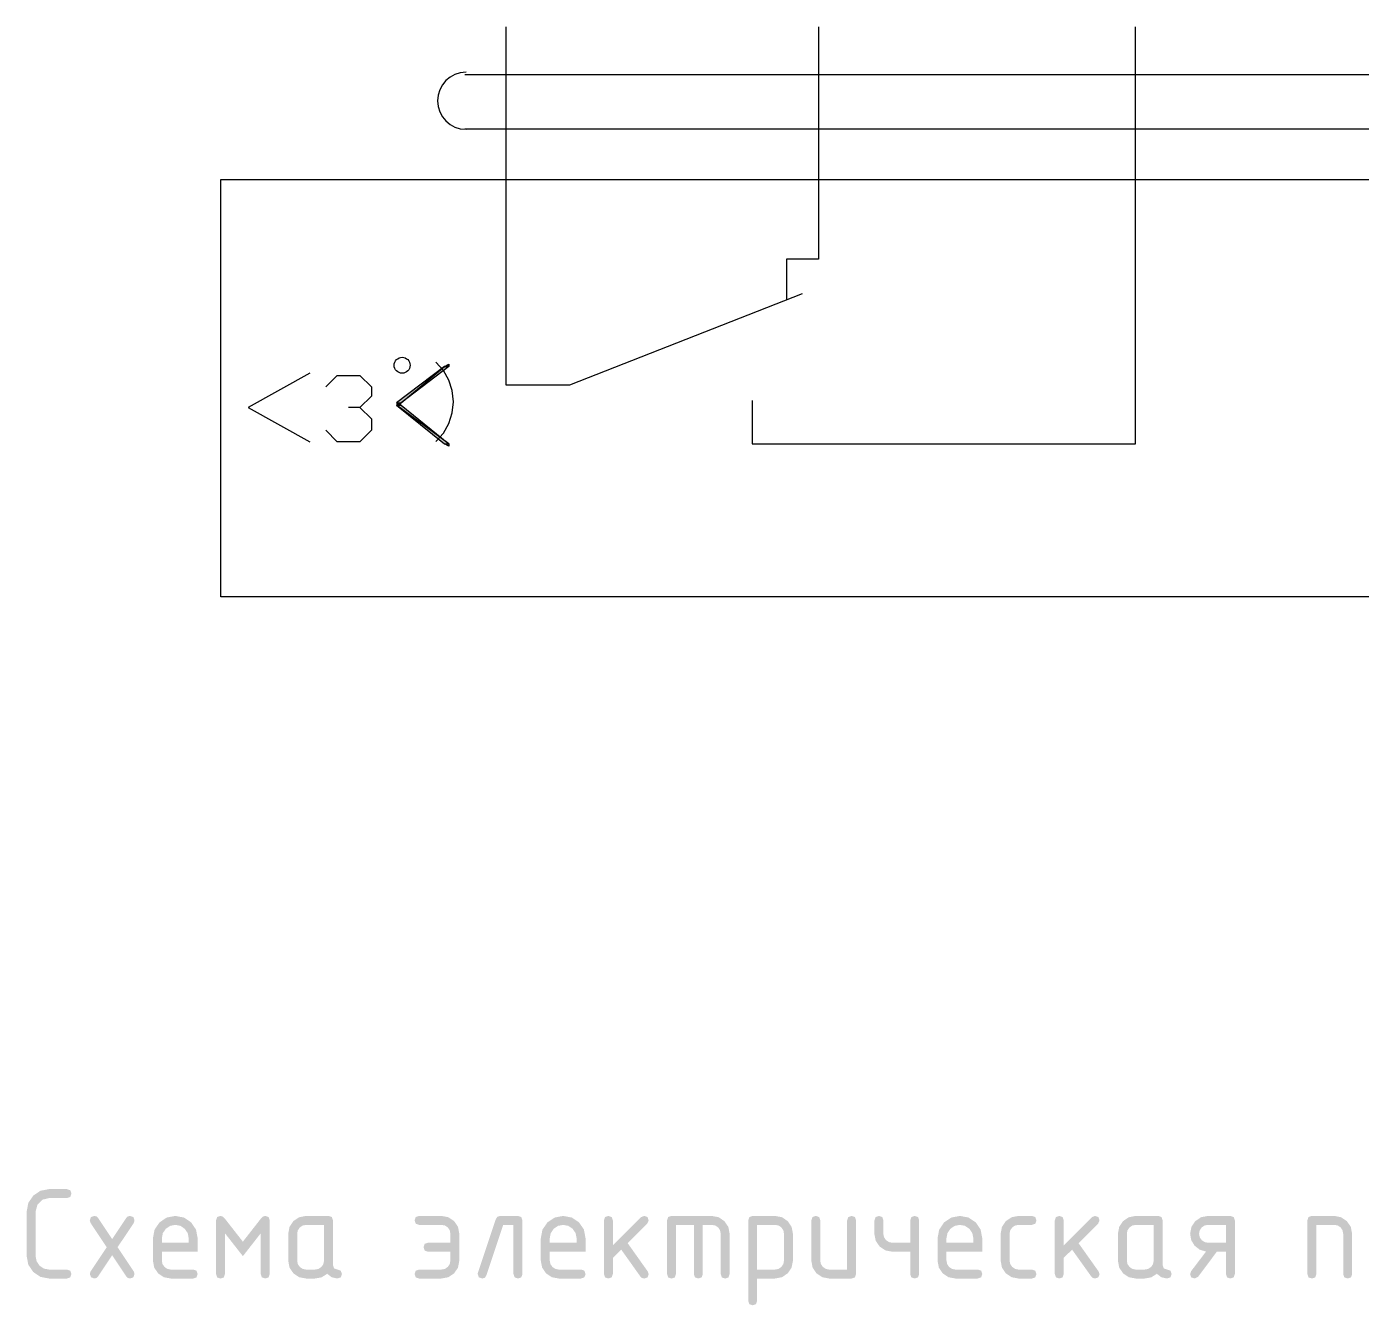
# Model space of a CAD drawing. Header units: millimetres. Extents: x 0 to 420, y 0 to 297.
# Drawn here: x 289.05 to 313.82, y 161 to 184.74 of the extents above; entities that cross this region are included whole.
import ezdxf

# ---------------------------------------------------------------- set-up
doc = ezdxf.new("R2010")
doc.units = ezdxf.units.MM
doc.layers.get('0').update_dxf_attribs({"linetype": 'CONTINUOUS'})

msp = doc.modelspace()

# ---------------------------------------------------------------- hatches: boundary and pattern name
at = {"true_color": 0x000007}
h = msp.add_hatch(color=0, dxfattribs=at)
h.paths.add_polyline_path([(296.799, 178.435), (295.91, 177.757667), (295.994667, 177.757667)], flags=0)
h.paths.add_polyline_path([(295.91, 177.757667), (295.994667, 177.757667), (295.952333, 177.715333)], flags=0)
for points in [[(296.799, 178.435), (296.883667, 178.435), (295.994667, 177.757667)], [(296.883667, 178.477333), (296.883667, 178.435), (296.799, 178.435)], [(295.952333, 177.757667), (295.994667, 177.715333), (295.91, 177.715333)], [(295.91, 177.715333), (295.994667, 177.715333), (296.883667, 176.995667)], [(289.795478, 163.161375), (289.857765, 163.140705), (289.878712, 163.078693), (289.857765, 163.016199), (289.795478, 162.995459), (289.463646, 162.995459), (289.337969, 162.964591), (289.248672, 162.872538), (289.214497, 162.74631), (289.214497, 161.916731), (289.232687, 161.820889), (289.287258, 161.740342), (289.367804, 161.685772), (289.463646, 161.667582), (289.795478, 161.667582), (289.857765, 161.646911), (289.878712, 161.5849), (289.857765, 161.522405), (289.795478, 161.501666), (289.463646, 161.501666), (289.303725, 161.531914), (289.169849, 161.622933), (289.078829, 161.75681), (289.048581, 161.916731), (289.048581, 162.74631), (289.078829, 162.905818), (289.169849, 163.040108), (289.303725, 163.130921), (289.463646, 163.161375)], [(290.73513, 162.082647), (291.036093, 161.631202), (291.049873, 161.5849), (291.028927, 161.522405), (290.96664, 161.501666), (290.926608, 161.510761), (290.897738, 161.538046), (290.634808, 161.932716), (290.371879, 161.538046), (290.342595, 161.510761), (290.302977, 161.501666), (290.243997, 161.525919), (290.219743, 161.5849), (290.233524, 161.631202), (290.533936, 162.082647), (290.233524, 162.534092), (290.219743, 162.580394), (290.240483, 162.642682), (290.302977, 162.663628), (290.342595, 162.654533), (290.371879, 162.627248), (290.634808, 162.23368), (290.897738, 162.627248), (290.926608, 162.654533), (290.96664, 162.663628), (291.028927, 162.643095), (291.049873, 162.582048), (291.036093, 162.534092)], [(293.060366, 161.916731), (292.727983, 162.341718), (292.727983, 161.5849), (292.707312, 161.522405), (292.645301, 161.501666), (292.582807, 161.522405), (292.562067, 161.5849), (292.562067, 162.580394), (292.582807, 162.642682), (292.645301, 162.663628), (292.686642, 162.650399), (292.727983, 162.610711), (293.060366, 162.185724), (293.392197, 162.610711), (293.433538, 162.650399), (293.47488, 162.663628), (293.537167, 162.642682), (293.558113, 162.580394), (293.558113, 161.5849), (293.537167, 161.522405), (293.47488, 161.501666), (293.412868, 161.522405), (293.392197, 161.5849), (293.392197, 162.341718)], [(296.911157, 161.999413), (296.496092, 161.999413), (296.433598, 162.020153), (296.412858, 162.082647), (296.433598, 162.144934), (296.496092, 162.16588), (296.911157, 162.16588), (296.911157, 162.331796), (296.899168, 162.396151), (296.863201, 162.449756), (296.809595, 162.485723), (296.745241, 162.497712), (296.330176, 162.497712), (296.267682, 162.518383), (296.246942, 162.580394), (296.267682, 162.642682), (296.330176, 162.663628), (296.745241, 162.663628), (296.873674, 162.639374), (296.98061, 162.567165), (297.052819, 162.460229), (297.077073, 162.331796), (297.077073, 161.833498), (297.052819, 161.704582), (296.98061, 161.597577), (296.873674, 161.525644), (296.745241, 161.501666), (296.330176, 161.501666), (296.267682, 161.522405), (296.246942, 161.5849), (296.267682, 161.646911), (296.330176, 161.667582), (296.745241, 161.667582), (296.808906, 161.67964), (296.86265, 161.716089), (296.898892, 161.769419), (296.911157, 161.833498)], [(297.833169, 162.663628), (298.165001, 162.663628), (298.227288, 162.642682), (298.248234, 162.580394), (298.248234, 161.5849), (298.227288, 161.522405), (298.165001, 161.501666), (298.102989, 161.522405), (298.082319, 161.5849), (298.082319, 162.497712), (297.892149, 162.497712), (297.579059, 161.558441), (297.55012, 161.515791), (297.501338, 161.501666), (297.438844, 161.52275), (297.418104, 161.586002), (297.421963, 161.610807), (297.749936, 162.595828), (297.781837, 162.646678)], [(299.926344, 162.117925), (300.448345, 162.639926), (300.507325, 162.663628), (300.569612, 162.642682), (300.590558, 162.580394), (300.565202, 162.522517), (300.200849, 162.158163), (300.574022, 161.632304), (300.590558, 161.583246), (300.569612, 161.521992), (300.507325, 161.501666), (300.467913, 161.510417), (300.438423, 161.536944), (300.081235, 162.03855), (299.926344, 161.884209), (299.926344, 161.5849), (299.905673, 161.522405), (299.843662, 161.501666), (299.781167, 161.522405), (299.760428, 161.5849), (299.760428, 162.580394), (299.781167, 162.642682), (299.843662, 162.663628), (299.905673, 162.642682), (299.926344, 162.580394)], [(301.014823, 162.663628), (301.76172, 162.663628), (301.889464, 162.639305), (301.996538, 162.566614), (302.069229, 162.45954), (302.093552, 162.331796), (302.093552, 161.5849), (302.072606, 161.522405), (302.010318, 161.501666), (301.948307, 161.522405), (301.927636, 161.5849), (301.927636, 162.331796), (301.915647, 162.396151), (301.87968, 162.449756), (301.826281, 162.485723), (301.76172, 162.497712), (301.595804, 162.497712), (301.595804, 161.5849), (301.574858, 161.522405), (301.512571, 161.501666), (301.450559, 161.522405), (301.429889, 161.5849), (301.429889, 162.497712), (301.097506, 162.497712), (301.097506, 161.5849), (301.076835, 161.522405), (301.014823, 161.501666), (300.952329, 161.522405), (300.93159, 161.5849), (300.93159, 162.580394), (300.952329, 162.642682)], [(304.439033, 162.580394), (304.439033, 161.5849), (304.418086, 161.522405), (304.355799, 161.501666), (303.940734, 161.501666), (303.811819, 161.525644), (303.704814, 161.597577), (303.63288, 161.704582), (303.608902, 161.833498), (303.608902, 162.580394), (303.629642, 162.642682), (303.692136, 162.663628), (303.754148, 162.642682), (303.774818, 162.580394), (303.774818, 161.833498), (303.786945, 161.770315), (303.823876, 161.71664), (303.877551, 161.679709), (303.940734, 161.667582), (304.273117, 161.667582), (304.273117, 162.580394), (304.293787, 162.642682), (304.355799, 162.663628), (304.418086, 162.642682)], [(305.610195, 162.580394), (305.610195, 161.5849), (305.589248, 161.522405), (305.526961, 161.501666), (305.464949, 161.522405), (305.444279, 161.5849), (305.444279, 161.999413), (305.111896, 161.999413), (304.984841, 162.023116), (304.877629, 162.094774), (304.804456, 162.200262), (304.780064, 162.325182), (304.780064, 162.580394), (304.800804, 162.642682), (304.863298, 162.663628), (304.92531, 162.642682), (304.94598, 162.580394), (304.94598, 162.331796), (304.958107, 162.268131), (304.995038, 162.214387), (305.048713, 162.177938), (305.111896, 162.16588), (305.444279, 162.16588), (305.444279, 162.580394), (305.464949, 162.642682), (305.526961, 162.663628), (305.589248, 162.642682)], [(307.288304, 162.331796), (307.288304, 161.833498), (307.300431, 161.770315), (307.337362, 161.71664), (307.391037, 161.679709), (307.45422, 161.667582), (307.703369, 161.667582), (307.765656, 161.646911), (307.786603, 161.5849), (307.765656, 161.522405), (307.703369, 161.501666), (307.45422, 161.501666), (307.325304, 161.525644), (307.2183, 161.597577), (307.146366, 161.704582), (307.122388, 161.833498), (307.122388, 162.331796), (307.146366, 162.460229), (307.2183, 162.567165), (307.325304, 162.639374), (307.45422, 162.663628), (307.703369, 162.663628), (307.765656, 162.642682), (307.786603, 162.580394), (307.765656, 162.518383), (307.703369, 162.497712), (307.45422, 162.497712), (307.390141, 162.485447), (307.336811, 162.449205), (307.300362, 162.395462)], [(308.29327, 162.117925), (308.815271, 162.639926), (308.874251, 162.663628), (308.936538, 162.642682), (308.957484, 162.580394), (308.932128, 162.522517), (308.567775, 162.158163), (308.940948, 161.632304), (308.957484, 161.583246), (308.936538, 161.521992), (308.874251, 161.501666), (308.834839, 161.510417), (308.805349, 161.536944), (308.448161, 162.03855), (308.29327, 161.884209), (308.29327, 161.5849), (308.272599, 161.522405), (308.210588, 161.501666), (308.148094, 161.522405), (308.127354, 161.5849), (308.127354, 162.580394), (308.148094, 162.642682), (308.210588, 162.663628), (308.272599, 162.642682), (308.29327, 162.580394)], [(312.814599, 161.5849), (312.814599, 162.580394), (312.835338, 162.642682), (312.897832, 162.663628), (313.312897, 162.663628), (313.440228, 162.639305), (313.547715, 162.566614), (313.620406, 162.45954), (313.644729, 162.331796), (313.644729, 161.5849), (313.623783, 161.522405), (313.561495, 161.501666), (313.499484, 161.522405), (313.478813, 161.5849), (313.478813, 162.331796), (313.466824, 162.396151), (313.430857, 162.449756), (313.377252, 162.485723), (313.312897, 162.497712), (312.980514, 162.497712), (312.980514, 161.5849), (312.959844, 161.522405), (312.897832, 161.501666), (312.835338, 161.522405)]]:
    msp.add_hatch(color=0, dxfattribs=at).paths.add_polyline_path(points, flags=0)
h = msp.add_hatch(color=0, dxfattribs=at)
h.paths.add_polyline_path([(295.91, 177.715333), (296.799, 176.995667), (296.883667, 176.995667)], flags=0)
h.paths.add_polyline_path([(296.799, 176.995667), (296.883667, 176.995667), (296.883667, 176.953333)], flags=0)
h = msp.add_hatch(color=0, dxfattribs=at)
h.paths.add_polyline_path([(291.80597, 162.497712), (291.710128, 162.479246), (291.629581, 162.4244), (291.575011, 162.343923), (291.556821, 162.248563), (291.556821, 162.16588), (292.05512, 162.16588), (292.05512, 162.248563), (292.036654, 162.343923), (291.981808, 162.4244), (291.90133, 162.479246)], flags=0)
h.paths.add_polyline_path([(291.556821, 161.999413), (291.556821, 161.833498), (291.568948, 161.770315), (291.605879, 161.71664), (291.659554, 161.679709), (291.722737, 161.667582), (292.137802, 161.667582), (292.200089, 161.646911), (292.221035, 161.5849), (292.200089, 161.522405), (292.137802, 161.501666), (291.722737, 161.501666), (291.593821, 161.525644), (291.486817, 161.597577), (291.414883, 161.704582), (291.390905, 161.833498), (291.390905, 162.248563), (291.421153, 162.408071), (291.512172, 162.54236), (291.646049, 162.633173), (291.80597, 162.663628), (291.966856, 162.633518), (292.10087, 162.543463), (292.190925, 162.409449), (292.221035, 162.248563), (292.221035, 161.999413)], flags=0)
h = msp.add_hatch(color=0, dxfattribs=at)
h.paths.add_polyline_path([(294.566236, 162.497712), (294.233853, 162.497712), (294.169774, 162.485447), (294.116444, 162.449205), (294.079995, 162.395462), (294.067937, 162.331796), (294.067937, 161.833498), (294.080064, 161.770315), (294.116996, 161.71664), (294.17067, 161.679709), (294.233853, 161.667582), (294.40032, 161.667582), (294.463986, 161.67964), (294.517729, 161.716089), (294.553972, 161.769419), (294.566236, 161.833498)], flags=0)
h.paths.add_polyline_path([(294.898068, 161.5849), (294.877121, 161.522405), (294.814834, 161.501666), (294.709483, 161.523646), (294.625216, 161.58986), (294.52269, 161.523646), (294.40032, 161.501666), (294.233853, 161.501666), (294.104938, 161.525644), (293.997933, 161.597577), (293.926, 161.704582), (293.902022, 161.833498), (293.902022, 162.331796), (293.926, 162.460229), (293.997933, 162.567165), (294.104938, 162.639374), (294.233853, 162.663628), (294.648918, 162.663628), (294.711206, 162.642682), (294.732152, 162.580394), (294.732152, 161.750815), (294.752822, 161.688321), (294.814834, 161.667582), (294.877121, 161.646911)], flags=0)
h = msp.add_hatch(color=0, dxfattribs=at)
h.paths.add_polyline_path([(299.004331, 162.497712), (298.908489, 162.479246), (298.827942, 162.4244), (298.773372, 162.343923), (298.755182, 162.248563), (298.755182, 162.16588), (299.253481, 162.16588), (299.253481, 162.248563), (299.235015, 162.343923), (299.180169, 162.4244), (299.099691, 162.479246)], flags=0)
h.paths.add_polyline_path([(298.755182, 161.999413), (298.755182, 161.833498), (298.767309, 161.770315), (298.80424, 161.71664), (298.857915, 161.679709), (298.921098, 161.667582), (299.336163, 161.667582), (299.39845, 161.646911), (299.419396, 161.5849), (299.39845, 161.522405), (299.336163, 161.501666), (298.921098, 161.501666), (298.792182, 161.525644), (298.685178, 161.597577), (298.613244, 161.704582), (298.589266, 161.833498), (298.589266, 162.248563), (298.619514, 162.408071), (298.710533, 162.54236), (298.84441, 162.633173), (299.004331, 162.663628), (299.165217, 162.633518), (299.299231, 162.543463), (299.389286, 162.409449), (299.419396, 162.248563), (299.419396, 161.999413)], flags=0)
h = msp.add_hatch(color=0, dxfattribs=at)
h.paths.add_polyline_path([(302.43774, 162.580394), (302.45848, 162.642682), (302.520974, 162.663628), (302.936039, 162.663628), (303.064472, 162.639374), (303.171408, 162.567165), (303.243617, 162.460229), (303.267871, 162.331796), (303.267871, 161.833498), (303.243617, 161.705271), (303.171408, 161.598129), (303.064472, 161.525713), (302.936039, 161.501666), (302.603656, 161.501666), (302.603656, 161.086601), (302.582986, 161.024589), (302.520974, 161.003919), (302.45848, 161.024589), (302.43774, 161.086601)], flags=0)
h.paths.add_polyline_path([(302.603656, 162.497712), (302.603656, 161.667582), (302.936039, 161.667582), (302.999704, 161.67964), (303.053448, 161.716089), (303.08969, 161.769419), (303.101955, 161.833498), (303.101955, 162.331796), (303.089966, 162.396151), (303.053999, 162.449756), (303.000393, 162.485723), (302.936039, 162.497712)], flags=0)
h = msp.add_hatch(color=0, dxfattribs=at)
h.paths.add_polyline_path([(306.366291, 162.497712), (306.270449, 162.479246), (306.189902, 162.4244), (306.135332, 162.343923), (306.117142, 162.248563), (306.117142, 162.16588), (306.615441, 162.16588), (306.615441, 162.248563), (306.596975, 162.343923), (306.542129, 162.4244), (306.461652, 162.479246)], flags=0)
h.paths.add_polyline_path([(306.117142, 161.999413), (306.117142, 161.833498), (306.129269, 161.770315), (306.1662, 161.71664), (306.219875, 161.679709), (306.283058, 161.667582), (306.698123, 161.667582), (306.76041, 161.646911), (306.781356, 161.5849), (306.76041, 161.522405), (306.698123, 161.501666), (306.283058, 161.501666), (306.154142, 161.525644), (306.047138, 161.597577), (305.975204, 161.704582), (305.951226, 161.833498), (305.951226, 162.248563), (305.981474, 162.408071), (306.072494, 162.54236), (306.20637, 162.633173), (306.366291, 162.663628), (306.527177, 162.633518), (306.661191, 162.543463), (306.751246, 162.409449), (306.781356, 162.248563), (306.781356, 161.999413)], flags=0)
h = msp.add_hatch(color=0, dxfattribs=at)
h.paths.add_polyline_path([(309.96273, 162.497712), (309.630348, 162.497712), (309.566269, 162.485447), (309.512939, 162.449205), (309.47649, 162.395462), (309.464432, 162.331796), (309.464432, 161.833498), (309.476559, 161.770315), (309.51349, 161.71664), (309.567165, 161.679709), (309.630348, 161.667582), (309.796815, 161.667582), (309.86048, 161.67964), (309.914223, 161.716089), (309.950466, 161.769419), (309.96273, 161.833498)], flags=0)
h.paths.add_polyline_path([(310.294562, 161.5849), (310.273616, 161.522405), (310.211329, 161.501666), (310.105977, 161.523646), (310.02171, 161.58986), (309.919184, 161.523646), (309.796815, 161.501666), (309.630348, 161.501666), (309.501432, 161.525644), (309.394427, 161.597577), (309.322494, 161.704582), (309.298516, 161.833498), (309.298516, 162.331796), (309.322494, 162.460229), (309.394427, 162.567165), (309.501432, 162.639374), (309.630348, 162.663628), (310.045413, 162.663628), (310.1077, 162.642682), (310.128646, 162.580394), (310.128646, 161.750815), (310.149317, 161.688321), (310.211329, 161.667582), (310.273616, 161.646911)], flags=0)
h = msp.add_hatch(color=0, dxfattribs=at)
h.paths.add_polyline_path([(310.933922, 162.002169), (310.816927, 162.036552), (310.722255, 162.110208), (310.659279, 162.211907), (310.638471, 162.331796), (310.662449, 162.460229), (310.734382, 162.567165), (310.841387, 162.639374), (310.970302, 162.663628), (311.385367, 162.663628), (311.447655, 162.642682), (311.468601, 162.580394), (311.468601, 161.5849), (311.447655, 161.522405), (311.385367, 161.501666), (311.323356, 161.522405), (311.302685, 161.5849), (311.302685, 161.999413), (311.134013, 161.999413), (310.788401, 161.535841), (310.721704, 161.501666), (310.65921, 161.522405), (310.638471, 161.5849), (310.655007, 161.63506)], flags=0)
h.paths.add_polyline_path([(310.804386, 162.331796), (310.816513, 162.268131), (310.853445, 162.214387), (310.907119, 162.177938), (310.970302, 162.16588), (311.302685, 162.16588), (311.302685, 162.497712), (310.970302, 162.497712), (310.906223, 162.485447), (310.852893, 162.449205), (310.816444, 162.395462)], flags=0)

# ---------------------------------------------------------------- linework, layer by layer
at = {"color": 0, "true_color": 0x000007}
for points in [[(297.942, 184.742667), (297.942, 178.096333), (299.127333, 178.096333), (303.445333, 179.789667)], [(302.514, 177.8), (302.514, 176.995667), (309.626, 176.995667), (309.626, 184.742667)], [(303.741667, 184.742667), (303.741667, 180.424667), (303.149, 180.424667), (303.149, 179.662667)], [(297.201167, 183.896), (297.094528, 183.885248), (296.995201, 183.854412), (296.905315, 183.80562), (296.826998, 183.741002), (296.76238, 183.662685), (296.713588, 183.572799), (296.682752, 183.473472), (296.672, 183.366833), (296.682752, 183.260195), (296.713588, 183.160868), (296.76238, 183.070982), (296.826998, 182.992665), (296.905315, 182.928046), (296.995201, 182.879255), (297.094528, 182.848418), (297.201167, 182.837667)], [(297.18, 183.853667), (327.871667, 183.853667)], [(327.871667, 182.837667), (297.18, 182.837667)], [(296.643556, 177.043499), (296.781582, 177.198566), (296.883528, 177.376906), (296.946683, 177.572375), (296.968338, 177.778829), (296.946683, 177.985283), (296.883528, 178.180752), (296.781582, 178.359092), (296.643556, 178.514159)], [(294.301333, 178.308), (293.158333, 177.673), (294.301333, 177.038)], [(294.597667, 178.054), (294.809333, 178.265667), (295.232667, 178.265667), (295.444333, 178.054), (295.444333, 177.884667), (295.232667, 177.673), (295.021, 177.673)], [(295.232667, 177.673), (295.444333, 177.461333), (295.444333, 177.249667), (295.232667, 177.038), (294.809333, 177.038), (294.597667, 177.249667)]]:
    msp.add_lwpolyline(points, dxfattribs=at)
for points in [[(292.650333, 181.906333), (349.207667, 181.906333), (349.207667, 174.159333), (292.650333, 174.159333)], [(296.799, 178.435), (295.91, 177.757667), (295.994667, 177.757667)], [(296.799, 178.435), (296.883667, 178.435), (295.994667, 177.757667)], [(296.883667, 178.477333), (296.883667, 178.435), (296.799, 178.435)], [(295.91, 177.757667), (295.994667, 177.757667), (295.952333, 177.715333)], [(295.952333, 177.757667), (295.994667, 177.715333), (295.91, 177.715333)], [(295.91, 177.715333), (296.799, 176.995667), (296.883667, 176.995667)], [(295.91, 177.715333), (295.994667, 177.715333), (296.883667, 176.995667)], [(296.799, 176.995667), (296.883667, 176.995667), (296.883667, 176.953333)]]:
    msp.add_lwpolyline(points, close=True, dxfattribs=at)
msp.add_circle((296.015833, 178.456167), 0.148167, dxfattribs=at)

doc.saveas('drawing.dxf')
